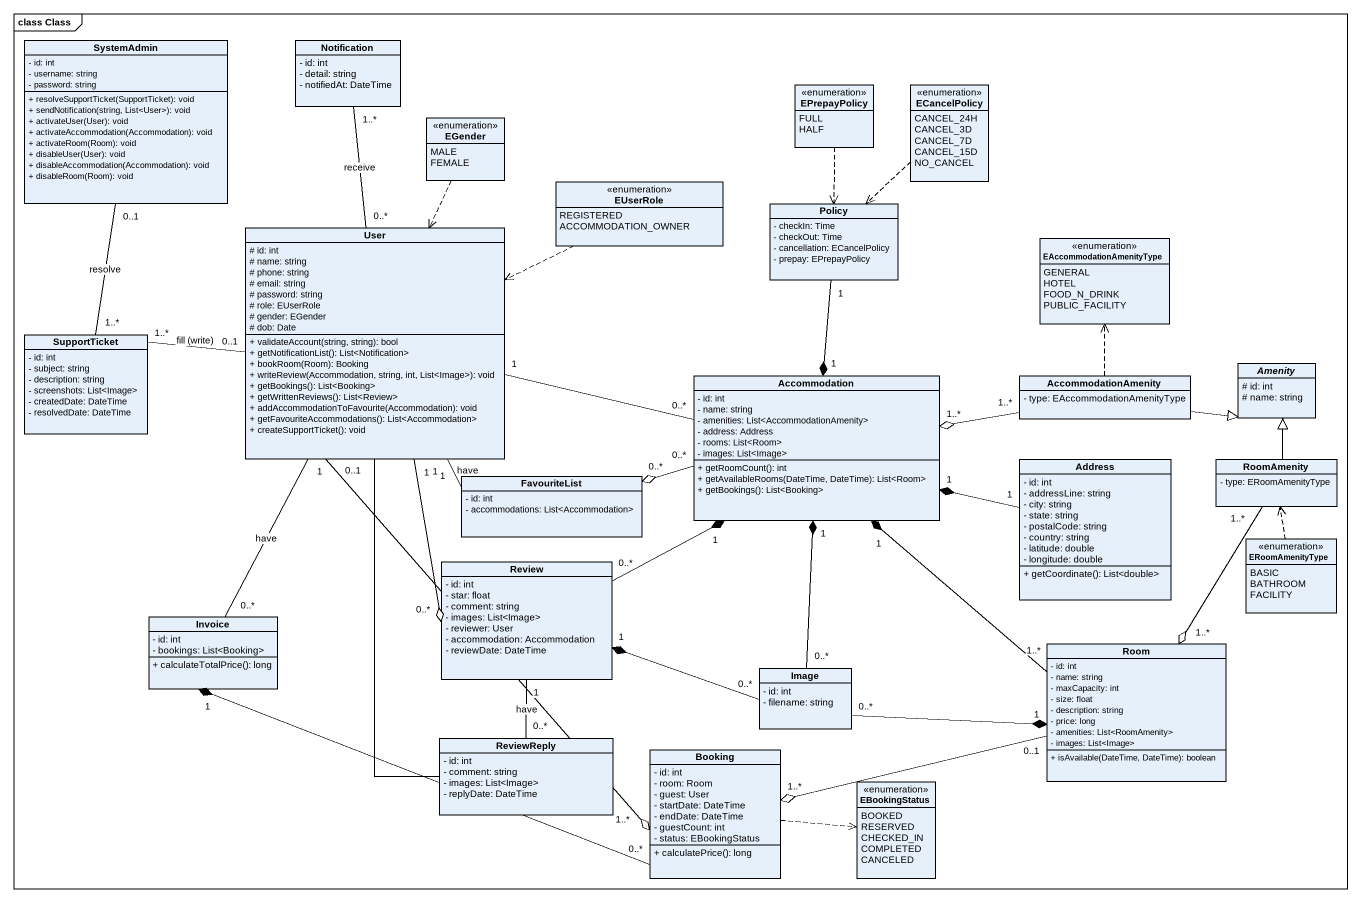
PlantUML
@startuml
mainframe class Class
hide circle
hide empty members
skinparam classAttributeIconSize 0
class SystemAdmin {
  - id: int
  - username: string
  - password: string
  + resolveSupportTicket(SupportTicket): void
  + sendNotification(string, List<User>): void
  + activateUser(User): void
  + activateAccommodation(Accommodation): void
  + activateRoom(Room): void
  + disableUser(User): void
  + disableAccommodation(Accommodation): void
  + disableRoom(Room): void
}
class Notification {
  - id: int
  - detail: string
  - notifiedAt: DateTime
}
enum EPrepayPolicy {
  FULL
  HALF
}
enum ECancelPolicy {
  CANCEL_24H
  CANCEL_3D
  CANCEL_7D
  CANCEL_15D
  NO_CANCEL
}
enum EGender {
  MALE
  FEMALE
}
enum EUserRole {
  REGISTERED
  ACCOMMODATION_OWNER
}
class Policy {
  - checkIn: Time
  - checkOut: Time
  - cancellation: ECancelPolicy
  - prepay: EPrepayPolicy
}
class User {
  # id: int
  # name: string
  # phone: string
  # email: string
  # password: string
  # role: EUserRole
  # gender: EGender
  # dob: Date
  + validateAccount(string, string): bool
  + getNotificationList(): List<Notification>
  + bookRoom(Room): Booking
  + writeReview(Accommodation, string, int, List<Image>): void
  + getBookings(): List<Booking>
  + getWrittenReviews(): List<Review>
  + addAccommodationToFavourite(Accommodation): void
  + getFavouriteAccommodations(): List<Accommodation>
  + createSupportTicket(): void
}
enum EAccommodationAmenityType {
  GENERAL
  HOTEL
  FOOD_N_DRINK
  PUBLIC_FACILITY
}
class SupportTicket {
  - id: int
  - subject: string
  - description: string
  - screenshots: List<Image>
  - createdDate: DateTime
  - resolvedDate: DateTime
}
class Accommodation {
  - id: int
  - name: string
  - amenities: List<AccommodationAmenity>
  - address: Address
  - rooms: List<Room>
  - images: List<Image>
  + getRoomCount(): int
  + getAvailableRooms(DateTime, DateTime): List<Room>
  + getBookings(): List<Booking>
}
class AccommodationAmenity {
  - type: EAccommodationAmenityType
}
abstract class Amenity {
  # id: int
  # name: string
}
class FavouriteList {
  - id: int
  - accommodations: List<Accommodation>
}
class Address {
  - id: int
  - addressLine: string
  - city: string
  - state: string
  - postalCode: string
  - country: string
  - latitude: double
  - longitude: double
  + getCoordinate(): List<double>
}
class RoomAmenity {
  - type: ERoomAmenityType
}
class Review {
  - id: int
  - star: float
  - comment: string
  - images: List<Image>
  - reviewer: User
  - accommodation: Accommodation
  - reviewDate: DateTime
}
enum ERoomAmenityType {
  BASIC
  BATHROOM
  FACILITY
}
class Invoice {
  - id: int
  - bookings: List<Booking>
  + calculateTotalPrice(): long
}
class Room {
  - id: int
  - name: string
  - maxCapacity: int
  - size: float
  - description: string
  - price: long
  - amenities: List<RoomAmenity>
  - images: List<Image>
  + isAvailable(DateTime, DateTime): boolean
}
class Image {
  - id: int
  - filename: string
}
class ReviewReply {
  - id: int
  - comment: string
  - images: List<Image>
  - replyDate: DateTime
}
class Booking {
  - id: int
  - room: Room
  - guest: User
  - startDate: DateTime
  - endDate: DateTime
  - guestCount: int
  - status: EBookingStatus
  + calculatePrice(): long
}
enum EBookingStatus {
  BOOKED
  RESERVED
  CHECKED_IN
  COMPLETED
  CANCELED
}
SystemAdmin "0..1" -- "1..*" SupportTicket : resolve
EPrepayPolicy ..> Policy
ECancelPolicy ..> Policy
EGender ..> User
EUserRole .left.> User
Policy "1" --* "1" Accommodation
User "0..*" -up- "1..*" Notification : receive
User "0..1" -left- "1..*" SupportTicket : fill (write)
User "1" -right- "0..*" Accommodation
User "1" -- "1" FavouriteList : have
User "1" --o "0..*" Review
User "1" -- "0..*" Invoice : have
User "0..1" --o "1..*" Booking
AccommodationAmenity .up.> EAccommodationAmenityType
AccommodationAmenity "1..*" -left-o "1..*" Accommodation
AccommodationAmenity -right-|> Amenity
FavouriteList "0..*" o-right- "0..*" Accommodation
Address "1" -left-* "1" Accommodation
RoomAmenity -up-|> Amenity
RoomAmenity "1..*" --o "1..*" Room
Review "0..*" -right-* "1" Accommodation
ERoomAmenityType .up.> RoomAmenity
Room "1..*" -up-* "1" Accommodation
Room "0..1" -left-o "1..*" Booking
Image "0..*" -up-* "1" Accommodation
Image "0..*" -left-* "1" Review
Image "0..*" -right-* "1" Room
ReviewReply -up- User
ReviewReply "0..*" -up- "1" Review : have
Booking "0..*" -left-* "1" Invoice
Booking .right.> EBookingStatus
@enduml
